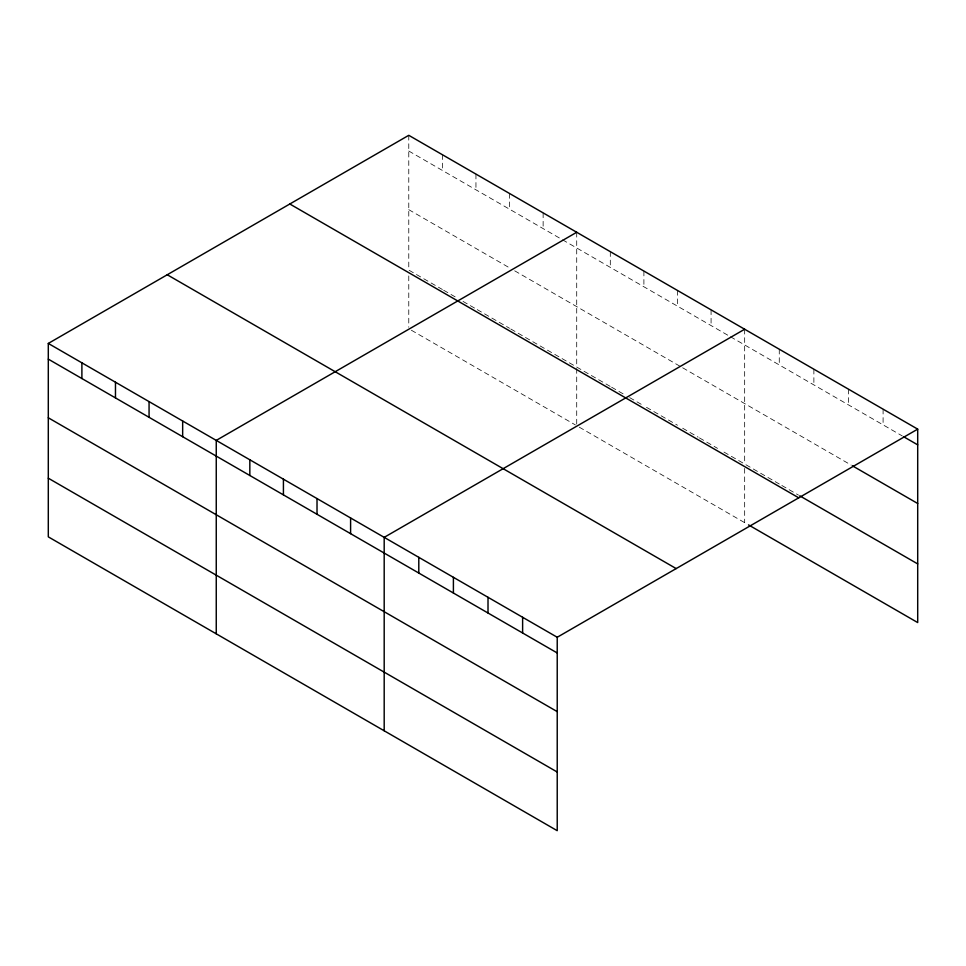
<?xml version="1.0" encoding="UTF-8"?>
<svg xmlns="http://www.w3.org/2000/svg" width="966" height="966" viewBox="0 0 966 966"><rect width="100%" height="100%" fill="white"/><g stroke="black" fill="none" stroke-linecap="round" stroke-linejoin="round"><path stroke-width="0.72" stroke-dasharray="4.83 3.62" d="M408.775 135.312L408.775 270.094L442.368 289.486M408.775 151.022L561.222 239.037M562.514 239.785L729.161 335.999M730.453 336.748L902.316 435.968M408.775 209.67L509.541 267.848M514.709 270.83L681.368 367.044M682.66 367.792L851.046 465.008M443.66 290.235L457.86 298.434M463.028 301.416L475.948 308.879M477.24 309.627L509.541 328.271M510.833 329.02L610.307 386.448M611.599 387.197L623.227 393.911M629.687 397.63L643.899 405.841M646.483 407.326L677.492 425.233M682.66 428.216L698.152 437.163M699.444 437.912L717.533 448.357M723.993 452.088L779.272 484.002M781.832 485.475L798.496 495.099M411.359 330.227L575.422 424.955M579.298 427.189L747.225 524.14M883.093 409.161L883.093 424.871M848.486 389.177L848.486 404.887M813.879 369.205L813.879 384.903M779.272 349.221L779.272 364.931M744.665 329.237L744.665 464.018M744.665 468.413L744.665 522.666M711.073 309.845L711.073 325.554M677.492 290.452L677.492 306.162M643.899 271.06L643.899 286.769M610.307 251.667L610.307 267.377M576.714 232.275L576.714 367.056M576.714 368.517L576.714 424.231M543.134 212.882L543.134 228.592M509.541 193.49L509.541 209.199M475.948 174.097L475.948 189.807M442.368 154.705L442.368 170.414M408.775 275.962L408.775 327.269"/><path stroke-width="1.45" d="M48.3 343.437L557.225 637.258L557.225 830.688L48.3 536.855L48.3 343.437L408.775 135.312L917.7 429.145L917.7 622.563L748.505 524.888M576.714 232.275L216.251 440.399L216.251 633.817M744.665 329.237L384.19 537.362L384.19 730.779M557.225 637.258L917.7 429.145M903.596 436.704L917.7 444.843M852.326 465.757L917.7 503.491M799.776 495.836L917.7 563.915M289.812 203.995L798.749 497.828M167.251 274.755L676.188 568.588M48.3 359.135L557.225 652.968M48.3 417.783L557.225 711.616M48.3 478.206L557.225 772.039M522.618 617.286L522.618 632.984M488.011 597.302L488.011 612.999M453.404 577.318L453.404 593.027M418.797 557.346L418.797 573.043M350.598 517.969L350.598 533.667M317.017 498.577L317.017 514.274M283.424 479.184L283.424 494.882M249.832 459.792L249.832 475.489M182.659 421.007L182.659 436.704M149.066 401.615L149.066 417.312M115.473 382.222L115.473 397.92M81.893 362.83L81.893 378.527"/></g></svg>
